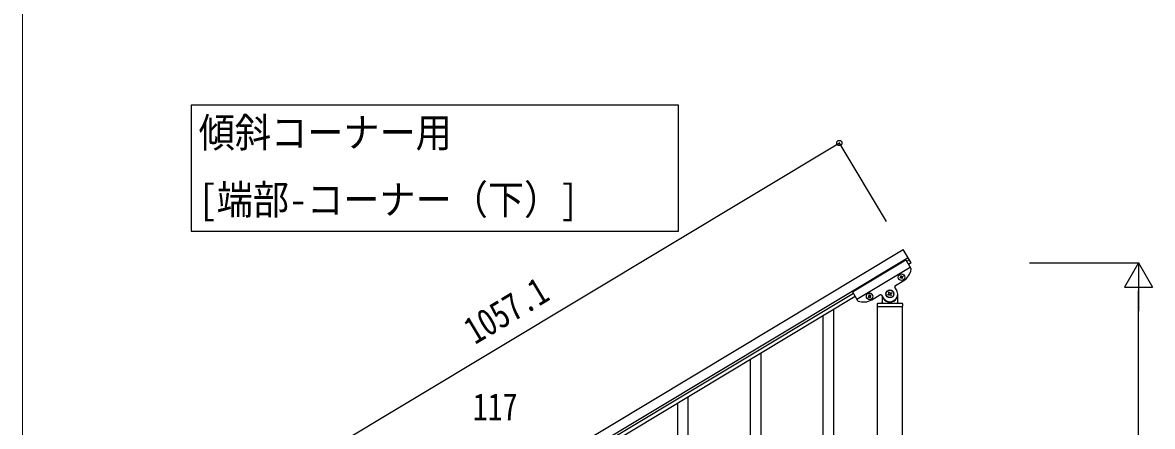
# Model space of a CAD drawing. Units: millimetres, scale not verified. Extents: x -4143 to 4140, y -2900 to 2898.
# Drawn here: x -3840 to -2021, y -676 to -26 of the extents above; entities that cross this region are included whole.
import ezdxf
from ezdxf.enums import TextEntityAlignment as Align

# ---------------------------------------------------------------- set-up
doc = ezdxf.new("R2010")
doc.units = ezdxf.units.MM
doc.header["$LTSCALE"] = 10
doc.layers.add('0-3_YKK_A1', color=4, linetype='Continuous')
doc.layers.add('0-4_YKK_D', color=6, linetype='Continuous')
doc.layers.add('0-5_YKK_ZWAK', color=92, linetype='Continuous', lineweight=18)
doc.styles.add('ＭＳ ゴシック', font='')
doc.styles.get('ＭＳ ゴシック').set_extended_font_data('MS Gothic')

msp = doc.modelspace()

# ---------------------------------------------------------------- linework, layer by layer
at = {"layer": '0-3_YKK_A1'}
for p, q in [((-3328.98, -935.12), (-2422.51, -391.31)), ((-2409.65, -412.75), (-2422.51, -391.31)), ((-3321.27, -947.98), (-2414.79, -404.18)), ((-2504.34, -459.07), (-2418.59, -407.62)), ((-2418.59, -407.62), (-2410.19, -421.62)), ((-2412.73, -407.61), (-2417.05, -410.19)), ((-2409.65, -412.75), (-2413.96, -415.34)), ((-2497.14, -471.07), (-2411.39, -419.63)), ((-2424.21, -434.34), (-2423.38, -433.84)), ((-2433.25, -456.07), (-2435.83, -451.78)), ((-2435.14, -449.04), (-2421.85, -441.06)), ((-2426.18, -436.64), (-2427, -437.14)), ((-2502.8, -461.64), (-3280.62, -928.26)), ((-2499.71, -466.78), (-3277.53, -933.41)), ((-2504.34, -459.07), (-2495.95, -473.06)), ((-2478.13, -466.69), (-2478.95, -467.18)), ((-2475.16, -466.03), (-2474.34, -465.53)), ((-2473.3, -471.93), (-2460.01, -463.96)), ((-2457.27, -464.64), (-2454.69, -468.93)), ((-2456.47, -467.05), (-2456.47, -476.5)), ((-2455.47, -469.5), (-2455.2, -469.5)), ((-2445.33, -464.08), (-2446.46, -464.76)), ((-2442.62, -460.92), (-2441.48, -460.24)), ((-2432.47, -469.5), (-2432.75, -469.5)), ((-2431.47, -476.5), (-2431.47, -462.5)), ((-2534.47, -1340.86), (-2534.47, -487.53)), ((-2464.47, -478.5), (-2464.47, -482)), ((-2464.22, -482.5), (-2423.72, -482.5)), ((-2464.22, -1319.44), (-2464.22, -482.5)), ((-2463.97, -482.5), (-2423.97, -482.5)), ((-2463.47, -477.5), (-2424.47, -477.5)), ((-2423.72, -1319.44), (-2423.72, -482.5)), ((-2423.47, -478.5), (-2423.47, -482)), ((-2551.47, -1351.08), (-2551.47, -497.74)), ((-2651.47, -888.77), (-2651.47, -557.83)), ((-2668.47, -895.85), (-2668.47, -568.04)), ((-2768.47, -843.58), (-2768.47, -628.13)), ((-2785.47, -876.48), (-2785.47, -638.34))]:
    msp.add_line(p, q, dxfattribs=at)
msp.add_lwpolyline([(-3568.68, -159.13), (-3568.68, -361.68), (-2784.12, -361.68), (-2784.12, -159.13)], close=True, dxfattribs=at)
for points in [[(-2427, -437.14), (-2427.5, -436.31), (-2426.67, -435.82)], [(-2426.35, -434.5), (-2426.84, -433.68), (-2426.02, -433.19), (-2425.52, -434.01)], [(-2423.38, -433.84), (-2422.89, -434.67), (-2423.71, -435.16)], [(-2424.04, -436.48), (-2423.55, -437.3), (-2424.37, -437.8), (-2424.86, -436.97)], [(-2478.95, -467.18), (-2478.46, -468), (-2477.63, -467.51)], [(-2476.97, -464.87), (-2477.47, -464.05), (-2478.29, -464.55), (-2477.8, -465.37)], [(-2476.32, -467.84), (-2475.82, -468.66), (-2475, -468.17), (-2475.49, -467.34)], [(-2474.34, -465.53), (-2474.83, -464.71), (-2475.66, -465.2)], [(-2446.46, -464.76), (-2447.14, -463.63), (-2446.01, -462.95)], [(-2445.56, -461.14), (-2446.24, -460.01), (-2445.11, -459.33), (-2444.43, -460.46)], [(-2442.39, -463.86), (-2441.71, -464.99), (-2442.84, -465.67), (-2443.52, -464.54)], [(-2441.48, -460.24), (-2440.8, -461.37), (-2441.94, -462.05)]]:
    msp.add_lwpolyline(points, dxfattribs=at)
for centre, radius in [((-2425.19, -435.49), 5.3), ((-2476.64, -466.36), 5.3), ((-2443.97, -462.5), 6.5), ((-2443.97, -462.5), 6)]:
    msp.add_circle(centre, radius, dxfattribs=at)
for centre, radius, start, end in [((-2427.17, -435), 0.96, 300.96, 30.96), ((-2424.7, -433.51), 0.96, 210.96, 300.96), ((-2423.22, -435.98), 0.96, 120.96, 210.96), ((-2434.71, -419.63), 25, 300.96, 352.46005), ((-2411.91, -422.64), 2, 352.46005, 30.96), ((-2434.11, -450.75), 2, 120.96, 210.96), ((-2425.69, -437.47), 0.96, 30.96, 120.96), ((-2486.16, -450.49), 25, 249.45995, 300.96), ((-2478.62, -465.86), 0.96, 300.96, 30.96), ((-2477.14, -468.33), 0.96, 30.96, 120.96), ((-2476.15, -464.38), 0.96, 210.96, 300.96), ((-2474.67, -466.85), 0.96, 120.96, 210.96), ((-2458.98, -465.67), 2, 30.96, 120.96), ((-2455.47, -470.5), 1, 90, 180), ((-2455.2, -470), 0.5, 33.74899, 90), ((-2443.97, -462.5), 13, 213.74899, 326.25101), ((-2443.97, -462.5), 12.5, 210.96, 30.96), ((-2446.69, -461.82), 1.32, 300.96, 30.96), ((-2444.65, -465.22), 1.32, 30.96, 120.96), ((-2443.29, -459.78), 1.32, 210.96, 300.96), ((-2441.26, -463.18), 1.32, 120.96, 210.96), ((-2432.75, -470), 0.5, 90, 146.25101), ((-2432.47, -470.5), 1, 0, 90), ((-2494.23, -472.03), 2, 210.96, 249.45995), ((-2463.47, -478.5), 1, 90, 180), ((-2463.97, -482), 0.5, 180, 270), ((-2457.47, -476.5), 1, 270, 0), ((-2430.47, -476.5), 1, 180, 270), ((-2424.47, -478.5), 1, 0, 90), ((-2423.97, -482), 0.5, 270, 0)]:
    msp.add_arc(centre, radius, start, end, dxfattribs=at)
at = {"layer": '0-4_YKK_D'}
for p, q in [((-3431.87, -763.61), (-2525.4, -219.81)), ((-2449.75, -345.91), (-2525.91, -218.95)), ((-2219.12, -412.5), (-2042.97, -412.5)), ((-2043.97, -412.5), (-2066.47, -451.47)), ((-2043.97, -412.5), (-2021.47, -451.47)), ((-2043.97, -412.5), (-2043.97, -490.44)), ((-2066.47, -451.47), (-2021.47, -451.47)), ((-2043.97, -1367.5), (-2043.97, -457.5))]:
    msp.add_line(p, q, dxfattribs=at)
msp.add_circle((-2525.4, -219.81), 4.25, dxfattribs=at)
at = {"layer": '0-5_YKK_ZWAK', "color": 7}
msp.add_line((-3840.08, -2452.5), (-3840.08, 2847.5), dxfattribs=at)

# ---------------------------------------------------------------- texts
at = {"layer": '0-3_YKK_A1', "style": 'ＭＳ ゴシック', "width": 0.9}
for s, p in [('傾斜コーナー用', (-3556.66, -240.95)), ('[端部-コーナー（下）]', (-3556.66, -348.74))]:
    msp.add_text(s, height=47.42, dxfattribs=at).set_placement(p, align=Align.BOTTOM_LEFT)
at = {"layer": '0-4_YKK_D', "style": 'ＭＳ ゴシック', "width": 0.8}
msp.add_text('1057.1', height=43.99, rotation=30.96, dxfattribs=at).set_placement((-3105.21, -555.99), align=Align.BOTTOM_LEFT)
msp.add_text('117', height=43.99, dxfattribs=at).set_placement((-3115.37, -679.24), align=Align.BOTTOM_LEFT)

doc.saveas('drawing.dxf')
